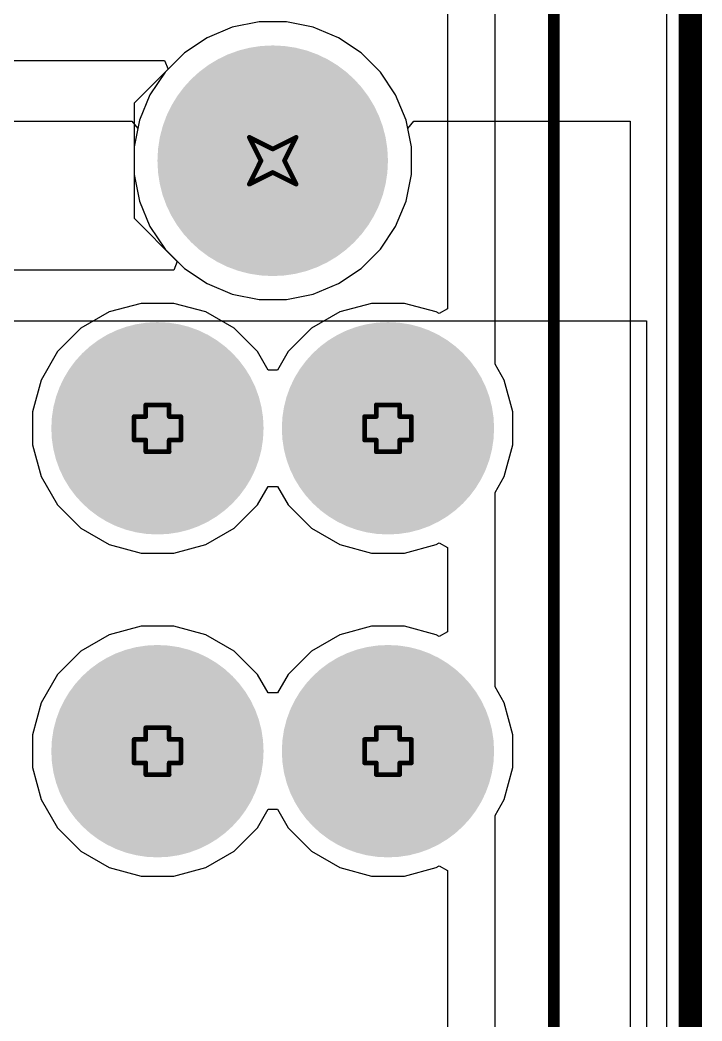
# Model space of a CAD drawing. Header units: inches. Extents: x -4 to 5258, y -4 to 5281.
# Drawn here: x 138.72 to 146.12, y 41.61 to 52.46 of the extents above; entities that cross this region are included whole.
import ezdxf

# ---------------------------------------------------------------- set-up
doc = ezdxf.new("R2010")
doc.units = ezdxf.units.IN
for name, color, linetype in [('Board Outline', 216, 'Continuous'), ('Bottom Layer', 5, 'Continuous'), ('Bottom Solder', 6, 'Continuous'), ('Drill Drawing', 1, 'Continuous'), ('Layer 1', 16, 'Continuous'), ('Layer 2', 76, 'Continuous'), ('Multi-Layer', 9, 'Continuous'), ('Pad Holes', 156, 'Continuous'), ('Top Layer', 1, 'Continuous'), ('Top Overlay', 2, 'Continuous'), ('Top Solder', 216, 'Continuous')]:
    doc.layers.add(name, color=color, linetype=linetype)

# ---------------------------------------------------------------- blocks, each defined once
blk = doc.blocks.new('178_6165_0002_217')
at = {"layer": 'Bottom Layer'}
h = blk.add_hatch(color=5, dxfattribs=at)
edge = h.paths.add_edge_path()
edge.add_arc((2.9, 1.25), 1.1, 0, 360)
h = blk.add_hatch(color=5, dxfattribs=at)
edge = h.paths.add_edge_path()
edge.add_arc((6.4, 1.25), 1.1, 0, 360)
h = blk.add_hatch(color=5, dxfattribs=at)
edge = h.paths.add_edge_path()
edge.add_arc((2.9, -1.25), 1.1, 0, 360)
h = blk.add_hatch(color=5, dxfattribs=at)
edge = h.paths.add_edge_path()
edge.add_arc((6.4, -1.25), 1.1, 0, 360)
at = {"layer": 'Bottom Solder'}
h = blk.add_hatch(color=6, dxfattribs=at)
edge = h.paths.add_edge_path()
edge.add_arc((2.9, 1.25), 1.151, 0, 360)
h = blk.add_hatch(color=6, dxfattribs=at)
edge = h.paths.add_edge_path()
edge.add_arc((6.4, 1.25), 1.151, 0, 360)
h = blk.add_hatch(color=6, dxfattribs=at)
edge = h.paths.add_edge_path()
edge.add_arc((0, 0), 0.102, 0, 360)
h = blk.add_hatch(color=6, dxfattribs=at)
edge = h.paths.add_edge_path()
edge.add_arc((2.9, -1.25), 1.151, 0, 360)
h = blk.add_hatch(color=6, dxfattribs=at)
edge = h.paths.add_edge_path()
edge.add_arc((6.4, -1.25), 1.151, 0, 360)
at = {"layer": 'Layer 1'}
h = blk.add_hatch(color=16, dxfattribs=at)
edge = h.paths.add_edge_path()
edge.add_arc((2.9, 1.25), 1.1, 0, 360)
h = blk.add_hatch(color=16, dxfattribs=at)
edge = h.paths.add_edge_path()
edge.add_arc((6.4, 1.25), 1.1, 0, 360)
h = blk.add_hatch(color=16, dxfattribs=at)
edge = h.paths.add_edge_path()
edge.add_arc((2.9, -1.25), 1.1, 0, 360)
h = blk.add_hatch(color=16, dxfattribs=at)
edge = h.paths.add_edge_path()
edge.add_arc((6.4, -1.25), 1.1, 0, 360)
at = {"layer": 'Layer 2'}
h = blk.add_hatch(color=76, dxfattribs=at)
edge = h.paths.add_edge_path()
edge.add_arc((2.9, 1.25), 1.1, 0, 360)
h = blk.add_hatch(color=76, dxfattribs=at)
edge = h.paths.add_edge_path()
edge.add_arc((6.4, 1.25), 1.1, 0, 360)
h = blk.add_hatch(color=76, dxfattribs=at)
edge = h.paths.add_edge_path()
edge.add_arc((2.9, -1.25), 1.1, 0, 360)
h = blk.add_hatch(color=76, dxfattribs=at)
edge = h.paths.add_edge_path()
edge.add_arc((6.4, -1.25), 1.1, 0, 360)
at = {"layer": 'Multi-Layer'}
h = blk.add_hatch(color=9, dxfattribs=at)
edge = h.paths.add_edge_path()
edge.add_arc((2.9, 1.25), 1.1, 0, 360)
h = blk.add_hatch(color=9, dxfattribs=at)
edge = h.paths.add_edge_path()
edge.add_arc((6.4, 1.25), 1.1, 0, 360)
h = blk.add_hatch(color=9, dxfattribs=at)
edge = h.paths.add_edge_path()
edge.add_arc((2.9, -1.25), 1.1, 0, 360)
h = blk.add_hatch(color=9, dxfattribs=at)
edge = h.paths.add_edge_path()
edge.add_arc((6.4, -1.25), 1.1, 0, 360)
at = {"layer": 'Pad Holes'}
h = blk.add_hatch(color=7, dxfattribs=at)
edge = h.paths.add_edge_path()
edge.add_arc((2.9, 1.25), 0.75, 0, 360)
h = blk.add_hatch(color=7, dxfattribs=at)
edge = h.paths.add_edge_path()
edge.add_arc((6.4, 1.25), 0.75, 0, 360)
h = blk.add_hatch(color=7, dxfattribs=at)
edge = h.paths.add_edge_path()
edge.add_arc((0, 0), 1.25, 0, 360)
h = blk.add_hatch(color=7, dxfattribs=at)
edge = h.paths.add_edge_path()
edge.add_arc((2.9, -1.25), 0.75, 0, 360)
h = blk.add_hatch(color=7, dxfattribs=at)
edge = h.paths.add_edge_path()
edge.add_arc((6.4, -1.25), 0.75, 0, 360)
at = {"layer": 'Top Layer'}
h = blk.add_hatch(color=1, dxfattribs=at)
edge = h.paths.add_edge_path()
edge.add_arc((2.9, 1.25), 1.1, 0, 360)
h = blk.add_hatch(color=1, dxfattribs=at)
edge = h.paths.add_edge_path()
edge.add_arc((6.4, 1.25), 1.1, 0, 360)
h = blk.add_hatch(color=1, dxfattribs=at)
edge = h.paths.add_edge_path()
edge.add_arc((2.9, -1.25), 1.1, 0, 360)
h = blk.add_hatch(color=1, dxfattribs=at)
edge = h.paths.add_edge_path()
edge.add_arc((6.4, -1.25), 1.1, 0, 360)
at = {"layer": 'Top Solder'}
h = blk.add_hatch(color=216, dxfattribs=at)
edge = h.paths.add_edge_path()
edge.add_arc((2.9, 1.25), 1.151, 0, 360)
h = blk.add_hatch(color=216, dxfattribs=at)
edge = h.paths.add_edge_path()
edge.add_arc((6.4, 1.25), 1.151, 0, 360)
h = blk.add_hatch(color=216, dxfattribs=at)
edge = h.paths.add_edge_path()
edge.add_arc((0, 0), 0.102, 0, 360)
h = blk.add_hatch(color=216, dxfattribs=at)
edge = h.paths.add_edge_path()
edge.add_arc((2.9, -1.25), 1.151, 0, 360)
h = blk.add_hatch(color=216, dxfattribs=at)
edge = h.paths.add_edge_path()
edge.add_arc((6.4, -1.25), 1.151, 0, 360)
at = {"layer": 'Top Overlay'}
blk.add_lwpolyline([(10.033, 3.048, 0.127, 0.127, 0), (-10.033, 3.048, 0.127, 0.127, 0)], format="xyseb", dxfattribs=at)

msp = doc.modelspace()

# ---------------------------------------------------------------- linework, layer by layer
at = {"layer": 'Board Outline'}
msp.add_lwpolyline([(145.991, -3.991, 0.254, 0.254, 0), (145.991, 106.009, 0.254, 0.254, 0)], format="xyseb", dxfattribs=at)
at = {"layer": 'Bottom Layer'}
for p, q in [((109.709, 51.36), (139.934, 51.36)), ((139.934, 51.36), (139.999, 51.282)), ((142.926, 51.282), (142.991, 51.36)), ((142.991, 51.36), (145.34, 51.36)), ((145.34, 51.36), (145.34, 3.655)), ((139.999, 51.282), (139.958, 51.08)), ((142.966, 51.08), (142.926, 51.282)), ((139.958, 51.08), (139.958, 50.783)), ((142.966, 50.783), (142.966, 51.08)), ((139.958, 50.783), (140.016, 50.493)), ((142.909, 50.493), (142.966, 50.783)), ((140.016, 50.493), (140.13, 50.219)), ((142.795, 50.219), (142.909, 50.493)), ((140.13, 50.219), (140.294, 49.973)), ((142.631, 49.973), (142.795, 50.219)), ((140.294, 49.973), (140.504, 49.763)), ((142.421, 49.763), (142.631, 49.973)), ((140.504, 49.763), (140.75, 49.599)), ((142.175, 49.599), (142.421, 49.763)), ((140.75, 49.599), (141.024, 49.485)), ((141.901, 49.485), (142.175, 49.599)), ((141.024, 49.485), (141.314, 49.427)), ((141.611, 49.427), (141.901, 49.485)), ((141.314, 49.427), (141.611, 49.427))]:
    msp.add_line(p, q, dxfattribs=at)
at = {"layer": 'Drill Drawing'}
for points in [[(141.208, 51.185, 0.0508, 0.0508, 0), (141.462, 51.058, 0.0508, 0.0508, 0)], [(141.208, 51.185, 0.0508, 0.0508, 0), (141.335, 50.931, 0.0508, 0.0508, 0)], [(141.462, 51.058, 0.0508, 0.0508, 0), (141.716, 51.185, 0.0508, 0.0508, 0)], [(141.589, 50.931, 0.0508, 0.0508, 0), (141.716, 51.185, 0.0508, 0.0508, 0)], [(141.208, 50.677, 0.0508, 0.0508, 0), (141.335, 50.931, 0.0508, 0.0508, 0)], [(141.589, 50.931, 0.0508, 0.0508, 0), (141.716, 50.677, 0.0508, 0.0508, 0)], [(141.208, 50.677, 0.0508, 0.0508, 0), (141.462, 50.804, 0.0508, 0.0508, 0)], [(141.462, 50.804, 0.0508, 0.0508, 0), (141.716, 50.677, 0.0508, 0.0508, 0)], [(140.085, 48.158, 0.0508, 0.0508, 0), (140.085, 48.285, 0.0508, 0.0508, 0)], [(140.085, 48.285, 0.0508, 0.0508, 0), (140.339, 48.285, 0.0508, 0.0508, 0)], [(140.339, 48.158, 0.0508, 0.0508, 0), (140.339, 48.285, 0.0508, 0.0508, 0)], [(142.585, 48.158, 0.0508, 0.0508, 0), (142.585, 48.285, 0.0508, 0.0508, 0)], [(142.585, 48.285, 0.0508, 0.0508, 0), (142.839, 48.285, 0.0508, 0.0508, 0)], [(142.839, 48.158, 0.0508, 0.0508, 0), (142.839, 48.285, 0.0508, 0.0508, 0)], [(139.958, 47.904, 0.0508, 0.0508, 0), (139.958, 48.158, 0.0508, 0.0508, 0)], [(139.958, 48.158, 0.0508, 0.0508, 0), (140.085, 48.158, 0.0508, 0.0508, 0)], [(140.339, 48.158, 0.0508, 0.0508, 0), (140.466, 48.158, 0.0508, 0.0508, 0)], [(140.466, 47.904, 0.0508, 0.0508, 0), (140.466, 48.158, 0.0508, 0.0508, 0)], [(142.458, 47.904, 0.0508, 0.0508, 0), (142.458, 48.158, 0.0508, 0.0508, 0)], [(142.458, 48.158, 0.0508, 0.0508, 0), (142.585, 48.158, 0.0508, 0.0508, 0)], [(142.839, 48.158, 0.0508, 0.0508, 0), (142.966, 48.158, 0.0508, 0.0508, 0)], [(142.966, 47.904, 0.0508, 0.0508, 0), (142.966, 48.158, 0.0508, 0.0508, 0)], [(139.958, 47.904, 0.0508, 0.0508, 0), (140.085, 47.904, 0.0508, 0.0508, 0)], [(140.085, 47.777, 0.0508, 0.0508, 0), (140.085, 47.904, 0.0508, 0.0508, 0)], [(140.339, 47.904, 0.0508, 0.0508, 0), (140.466, 47.904, 0.0508, 0.0508, 0)], [(140.339, 47.777, 0.0508, 0.0508, 0), (140.339, 47.904, 0.0508, 0.0508, 0)], [(142.458, 47.904, 0.0508, 0.0508, 0), (142.585, 47.904, 0.0508, 0.0508, 0)], [(142.585, 47.777, 0.0508, 0.0508, 0), (142.585, 47.904, 0.0508, 0.0508, 0)], [(142.839, 47.904, 0.0508, 0.0508, 0), (142.966, 47.904, 0.0508, 0.0508, 0)], [(142.839, 47.777, 0.0508, 0.0508, 0), (142.839, 47.904, 0.0508, 0.0508, 0)], [(140.085, 47.777, 0.0508, 0.0508, 0), (140.339, 47.777, 0.0508, 0.0508, 0)], [(142.585, 47.777, 0.0508, 0.0508, 0), (142.839, 47.777, 0.0508, 0.0508, 0)], [(140.085, 44.658, 0.0508, 0.0508, 0), (140.085, 44.785, 0.0508, 0.0508, 0)], [(140.085, 44.785, 0.0508, 0.0508, 0), (140.339, 44.785, 0.0508, 0.0508, 0)], [(140.339, 44.658, 0.0508, 0.0508, 0), (140.339, 44.785, 0.0508, 0.0508, 0)], [(142.585, 44.658, 0.0508, 0.0508, 0), (142.585, 44.785, 0.0508, 0.0508, 0)], [(142.585, 44.785, 0.0508, 0.0508, 0), (142.839, 44.785, 0.0508, 0.0508, 0)], [(142.839, 44.658, 0.0508, 0.0508, 0), (142.839, 44.785, 0.0508, 0.0508, 0)], [(139.958, 44.404, 0.0508, 0.0508, 0), (139.958, 44.658, 0.0508, 0.0508, 0)], [(139.958, 44.658, 0.0508, 0.0508, 0), (140.085, 44.658, 0.0508, 0.0508, 0)], [(140.339, 44.658, 0.0508, 0.0508, 0), (140.466, 44.658, 0.0508, 0.0508, 0)], [(140.466, 44.404, 0.0508, 0.0508, 0), (140.466, 44.658, 0.0508, 0.0508, 0)], [(142.458, 44.404, 0.0508, 0.0508, 0), (142.458, 44.658, 0.0508, 0.0508, 0)], [(142.458, 44.658, 0.0508, 0.0508, 0), (142.585, 44.658, 0.0508, 0.0508, 0)], [(142.839, 44.658, 0.0508, 0.0508, 0), (142.966, 44.658, 0.0508, 0.0508, 0)], [(142.966, 44.404, 0.0508, 0.0508, 0), (142.966, 44.658, 0.0508, 0.0508, 0)], [(139.958, 44.404, 0.0508, 0.0508, 0), (140.085, 44.404, 0.0508, 0.0508, 0)], [(140.085, 44.277, 0.0508, 0.0508, 0), (140.085, 44.404, 0.0508, 0.0508, 0)], [(140.339, 44.404, 0.0508, 0.0508, 0), (140.466, 44.404, 0.0508, 0.0508, 0)], [(140.339, 44.277, 0.0508, 0.0508, 0), (140.339, 44.404, 0.0508, 0.0508, 0)], [(142.458, 44.404, 0.0508, 0.0508, 0), (142.585, 44.404, 0.0508, 0.0508, 0)], [(142.585, 44.277, 0.0508, 0.0508, 0), (142.585, 44.404, 0.0508, 0.0508, 0)], [(142.839, 44.404, 0.0508, 0.0508, 0), (142.966, 44.404, 0.0508, 0.0508, 0)], [(142.839, 44.277, 0.0508, 0.0508, 0), (142.839, 44.404, 0.0508, 0.0508, 0)], [(140.085, 44.277, 0.0508, 0.0508, 0), (140.339, 44.277, 0.0508, 0.0508, 0)], [(142.585, 44.277, 0.0508, 0.0508, 0), (142.839, 44.277, 0.0508, 0.0508, 0)]]:
    msp.add_lwpolyline(points, format="xyseb", dxfattribs=at)
for points in [[(141.196, 51.185, 0.0254, 0.0254, 1), (141.221, 51.185, 0.0254, 0.0254, 1)], [(141.196, 51.185, 0.0254, 0.0254, 1), (141.221, 51.185, 0.0254, 0.0254, 1)], [(141.704, 51.185, 0.0254, 0.0254, 1), (141.729, 51.185, 0.0254, 0.0254, 1)], [(141.704, 51.185, 0.0254, 0.0254, 1), (141.729, 51.185, 0.0254, 0.0254, 1)], [(141.45, 51.058, 0.0254, 0.0254, 1), (141.475, 51.058, 0.0254, 0.0254, 1)], [(141.45, 51.058, 0.0254, 0.0254, 1), (141.475, 51.058, 0.0254, 0.0254, 1)], [(141.323, 50.931, 0.0254, 0.0254, 1), (141.348, 50.931, 0.0254, 0.0254, 1)], [(141.323, 50.931, 0.0254, 0.0254, 1), (141.348, 50.931, 0.0254, 0.0254, 1)], [(141.577, 50.931, 0.0254, 0.0254, 1), (141.602, 50.931, 0.0254, 0.0254, 1)], [(141.577, 50.931, 0.0254, 0.0254, 1), (141.602, 50.931, 0.0254, 0.0254, 1)], [(141.45, 50.804, 0.0254, 0.0254, 1), (141.475, 50.804, 0.0254, 0.0254, 1)], [(141.45, 50.804, 0.0254, 0.0254, 1), (141.475, 50.804, 0.0254, 0.0254, 1)], [(141.196, 50.677, 0.0254, 0.0254, 1), (141.221, 50.677, 0.0254, 0.0254, 1)], [(141.196, 50.677, 0.0254, 0.0254, 1), (141.221, 50.677, 0.0254, 0.0254, 1)], [(141.704, 50.677, 0.0254, 0.0254, 1), (141.729, 50.677, 0.0254, 0.0254, 1)], [(141.704, 50.677, 0.0254, 0.0254, 1), (141.729, 50.677, 0.0254, 0.0254, 1)], [(140.073, 48.285, 0.0254, 0.0254, 1), (140.098, 48.285, 0.0254, 0.0254, 1)], [(140.073, 48.285, 0.0254, 0.0254, 1), (140.098, 48.285, 0.0254, 0.0254, 1)], [(140.327, 48.285, 0.0254, 0.0254, 1), (140.352, 48.285, 0.0254, 0.0254, 1)], [(140.327, 48.285, 0.0254, 0.0254, 1), (140.352, 48.285, 0.0254, 0.0254, 1)], [(142.573, 48.285, 0.0254, 0.0254, 1), (142.598, 48.285, 0.0254, 0.0254, 1)], [(142.573, 48.285, 0.0254, 0.0254, 1), (142.598, 48.285, 0.0254, 0.0254, 1)], [(142.827, 48.285, 0.0254, 0.0254, 1), (142.852, 48.285, 0.0254, 0.0254, 1)], [(142.827, 48.285, 0.0254, 0.0254, 1), (142.852, 48.285, 0.0254, 0.0254, 1)], [(139.946, 48.158, 0.0254, 0.0254, 1), (139.971, 48.158, 0.0254, 0.0254, 1)], [(139.946, 48.158, 0.0254, 0.0254, 1), (139.971, 48.158, 0.0254, 0.0254, 1)], [(140.073, 48.158, 0.0254, 0.0254, 1), (140.098, 48.158, 0.0254, 0.0254, 1)], [(140.073, 48.158, 0.0254, 0.0254, 1), (140.098, 48.158, 0.0254, 0.0254, 1)], [(140.327, 48.158, 0.0254, 0.0254, 1), (140.352, 48.158, 0.0254, 0.0254, 1)], [(140.327, 48.158, 0.0254, 0.0254, 1), (140.352, 48.158, 0.0254, 0.0254, 1)], [(140.454, 48.158, 0.0254, 0.0254, 1), (140.479, 48.158, 0.0254, 0.0254, 1)], [(140.454, 48.158, 0.0254, 0.0254, 1), (140.479, 48.158, 0.0254, 0.0254, 1)], [(142.446, 48.158, 0.0254, 0.0254, 1), (142.471, 48.158, 0.0254, 0.0254, 1)], [(142.446, 48.158, 0.0254, 0.0254, 1), (142.471, 48.158, 0.0254, 0.0254, 1)], [(142.573, 48.158, 0.0254, 0.0254, 1), (142.598, 48.158, 0.0254, 0.0254, 1)], [(142.573, 48.158, 0.0254, 0.0254, 1), (142.598, 48.158, 0.0254, 0.0254, 1)], [(142.827, 48.158, 0.0254, 0.0254, 1), (142.852, 48.158, 0.0254, 0.0254, 1)], [(142.827, 48.158, 0.0254, 0.0254, 1), (142.852, 48.158, 0.0254, 0.0254, 1)], [(142.954, 48.158, 0.0254, 0.0254, 1), (142.979, 48.158, 0.0254, 0.0254, 1)], [(142.954, 48.158, 0.0254, 0.0254, 1), (142.979, 48.158, 0.0254, 0.0254, 1)], [(139.946, 47.904, 0.0254, 0.0254, 1), (139.971, 47.904, 0.0254, 0.0254, 1)], [(139.946, 47.904, 0.0254, 0.0254, 1), (139.971, 47.904, 0.0254, 0.0254, 1)], [(140.073, 47.904, 0.0254, 0.0254, 1), (140.098, 47.904, 0.0254, 0.0254, 1)], [(140.073, 47.904, 0.0254, 0.0254, 1), (140.098, 47.904, 0.0254, 0.0254, 1)], [(140.327, 47.904, 0.0254, 0.0254, 1), (140.352, 47.904, 0.0254, 0.0254, 1)], [(140.327, 47.904, 0.0254, 0.0254, 1), (140.352, 47.904, 0.0254, 0.0254, 1)], [(140.454, 47.904, 0.0254, 0.0254, 1), (140.479, 47.904, 0.0254, 0.0254, 1)], [(140.454, 47.904, 0.0254, 0.0254, 1), (140.479, 47.904, 0.0254, 0.0254, 1)], [(142.446, 47.904, 0.0254, 0.0254, 1), (142.471, 47.904, 0.0254, 0.0254, 1)], [(142.446, 47.904, 0.0254, 0.0254, 1), (142.471, 47.904, 0.0254, 0.0254, 1)], [(142.573, 47.904, 0.0254, 0.0254, 1), (142.598, 47.904, 0.0254, 0.0254, 1)], [(142.573, 47.904, 0.0254, 0.0254, 1), (142.598, 47.904, 0.0254, 0.0254, 1)], [(142.827, 47.904, 0.0254, 0.0254, 1), (142.852, 47.904, 0.0254, 0.0254, 1)], [(142.827, 47.904, 0.0254, 0.0254, 1), (142.852, 47.904, 0.0254, 0.0254, 1)], [(142.954, 47.904, 0.0254, 0.0254, 1), (142.979, 47.904, 0.0254, 0.0254, 1)], [(142.954, 47.904, 0.0254, 0.0254, 1), (142.979, 47.904, 0.0254, 0.0254, 1)], [(140.073, 47.777, 0.0254, 0.0254, 1), (140.098, 47.777, 0.0254, 0.0254, 1)], [(140.073, 47.777, 0.0254, 0.0254, 1), (140.098, 47.777, 0.0254, 0.0254, 1)], [(140.327, 47.777, 0.0254, 0.0254, 1), (140.352, 47.777, 0.0254, 0.0254, 1)], [(140.327, 47.777, 0.0254, 0.0254, 1), (140.352, 47.777, 0.0254, 0.0254, 1)], [(142.573, 47.777, 0.0254, 0.0254, 1), (142.598, 47.777, 0.0254, 0.0254, 1)], [(142.573, 47.777, 0.0254, 0.0254, 1), (142.598, 47.777, 0.0254, 0.0254, 1)], [(142.827, 47.777, 0.0254, 0.0254, 1), (142.852, 47.777, 0.0254, 0.0254, 1)], [(142.827, 47.777, 0.0254, 0.0254, 1), (142.852, 47.777, 0.0254, 0.0254, 1)], [(140.073, 44.785, 0.0254, 0.0254, 1), (140.098, 44.785, 0.0254, 0.0254, 1)], [(140.073, 44.785, 0.0254, 0.0254, 1), (140.098, 44.785, 0.0254, 0.0254, 1)], [(140.327, 44.785, 0.0254, 0.0254, 1), (140.352, 44.785, 0.0254, 0.0254, 1)], [(140.327, 44.785, 0.0254, 0.0254, 1), (140.352, 44.785, 0.0254, 0.0254, 1)], [(142.573, 44.785, 0.0254, 0.0254, 1), (142.598, 44.785, 0.0254, 0.0254, 1)], [(142.573, 44.785, 0.0254, 0.0254, 1), (142.598, 44.785, 0.0254, 0.0254, 1)], [(142.827, 44.785, 0.0254, 0.0254, 1), (142.852, 44.785, 0.0254, 0.0254, 1)], [(142.827, 44.785, 0.0254, 0.0254, 1), (142.852, 44.785, 0.0254, 0.0254, 1)], [(139.946, 44.658, 0.0254, 0.0254, 1), (139.971, 44.658, 0.0254, 0.0254, 1)], [(139.946, 44.658, 0.0254, 0.0254, 1), (139.971, 44.658, 0.0254, 0.0254, 1)], [(140.073, 44.658, 0.0254, 0.0254, 1), (140.098, 44.658, 0.0254, 0.0254, 1)], [(140.073, 44.658, 0.0254, 0.0254, 1), (140.098, 44.658, 0.0254, 0.0254, 1)], [(140.327, 44.658, 0.0254, 0.0254, 1), (140.352, 44.658, 0.0254, 0.0254, 1)], [(140.327, 44.658, 0.0254, 0.0254, 1), (140.352, 44.658, 0.0254, 0.0254, 1)], [(140.454, 44.658, 0.0254, 0.0254, 1), (140.479, 44.658, 0.0254, 0.0254, 1)], [(140.454, 44.658, 0.0254, 0.0254, 1), (140.479, 44.658, 0.0254, 0.0254, 1)], [(142.446, 44.658, 0.0254, 0.0254, 1), (142.471, 44.658, 0.0254, 0.0254, 1)], [(142.446, 44.658, 0.0254, 0.0254, 1), (142.471, 44.658, 0.0254, 0.0254, 1)], [(142.573, 44.658, 0.0254, 0.0254, 1), (142.598, 44.658, 0.0254, 0.0254, 1)], [(142.573, 44.658, 0.0254, 0.0254, 1), (142.598, 44.658, 0.0254, 0.0254, 1)], [(142.827, 44.658, 0.0254, 0.0254, 1), (142.852, 44.658, 0.0254, 0.0254, 1)], [(142.827, 44.658, 0.0254, 0.0254, 1), (142.852, 44.658, 0.0254, 0.0254, 1)], [(142.954, 44.658, 0.0254, 0.0254, 1), (142.979, 44.658, 0.0254, 0.0254, 1)], [(142.954, 44.658, 0.0254, 0.0254, 1), (142.979, 44.658, 0.0254, 0.0254, 1)], [(139.946, 44.404, 0.0254, 0.0254, 1), (139.971, 44.404, 0.0254, 0.0254, 1)], [(139.946, 44.404, 0.0254, 0.0254, 1), (139.971, 44.404, 0.0254, 0.0254, 1)], [(140.073, 44.404, 0.0254, 0.0254, 1), (140.098, 44.404, 0.0254, 0.0254, 1)], [(140.073, 44.404, 0.0254, 0.0254, 1), (140.098, 44.404, 0.0254, 0.0254, 1)], [(140.327, 44.404, 0.0254, 0.0254, 1), (140.352, 44.404, 0.0254, 0.0254, 1)], [(140.327, 44.404, 0.0254, 0.0254, 1), (140.352, 44.404, 0.0254, 0.0254, 1)], [(140.454, 44.404, 0.0254, 0.0254, 1), (140.479, 44.404, 0.0254, 0.0254, 1)], [(140.454, 44.404, 0.0254, 0.0254, 1), (140.479, 44.404, 0.0254, 0.0254, 1)], [(142.446, 44.404, 0.0254, 0.0254, 1), (142.471, 44.404, 0.0254, 0.0254, 1)], [(142.446, 44.404, 0.0254, 0.0254, 1), (142.471, 44.404, 0.0254, 0.0254, 1)], [(142.573, 44.404, 0.0254, 0.0254, 1), (142.598, 44.404, 0.0254, 0.0254, 1)], [(142.573, 44.404, 0.0254, 0.0254, 1), (142.598, 44.404, 0.0254, 0.0254, 1)], [(142.827, 44.404, 0.0254, 0.0254, 1), (142.852, 44.404, 0.0254, 0.0254, 1)], [(142.827, 44.404, 0.0254, 0.0254, 1), (142.852, 44.404, 0.0254, 0.0254, 1)], [(142.954, 44.404, 0.0254, 0.0254, 1), (142.979, 44.404, 0.0254, 0.0254, 1)], [(142.954, 44.404, 0.0254, 0.0254, 1), (142.979, 44.404, 0.0254, 0.0254, 1)], [(140.073, 44.277, 0.0254, 0.0254, 1), (140.098, 44.277, 0.0254, 0.0254, 1)], [(140.073, 44.277, 0.0254, 0.0254, 1), (140.098, 44.277, 0.0254, 0.0254, 1)], [(140.327, 44.277, 0.0254, 0.0254, 1), (140.352, 44.277, 0.0254, 0.0254, 1)], [(140.327, 44.277, 0.0254, 0.0254, 1), (140.352, 44.277, 0.0254, 0.0254, 1)], [(142.573, 44.277, 0.0254, 0.0254, 1), (142.598, 44.277, 0.0254, 0.0254, 1)], [(142.573, 44.277, 0.0254, 0.0254, 1), (142.598, 44.277, 0.0254, 0.0254, 1)], [(142.827, 44.277, 0.0254, 0.0254, 1), (142.852, 44.277, 0.0254, 0.0254, 1)], [(142.827, 44.277, 0.0254, 0.0254, 1), (142.852, 44.277, 0.0254, 0.0254, 1)]]:
    msp.add_lwpolyline(points, format="xyseb", close=True, dxfattribs=at)
at = {"layer": 'Layer 1'}
for p, q in [((145.732, 105.75), (145.732, -3.732)), ((143.874, 48.727), (143.874, 53.135)), ((143.356, 52.538), (143.356, 49.325)), ((141.314, 52.435), (141.024, 52.378)), ((141.611, 52.435), (141.314, 52.435)), ((141.901, 52.378), (141.611, 52.435)), ((141.024, 52.378), (140.75, 52.264)), ((142.175, 52.264), (141.901, 52.378)), ((140.75, 52.264), (140.504, 52.1)), ((142.421, 52.1), (142.175, 52.264)), ((140.504, 52.1), (140.294, 51.89)), ((142.631, 51.89), (142.421, 52.1)), ((140.294, 51.89), (140.13, 51.644)), ((142.795, 51.644), (142.631, 51.89)), ((140.13, 51.644), (140.016, 51.37)), ((142.909, 51.37), (142.795, 51.644)), ((140.016, 51.37), (139.958, 51.08)), ((142.966, 51.08), (142.909, 51.37)), ((139.958, 51.08), (139.958, 50.783)), ((142.966, 50.783), (142.966, 51.08)), ((139.958, 50.783), (140.016, 50.493)), ((142.909, 50.493), (142.966, 50.783)), ((140.016, 50.493), (140.13, 50.219)), ((142.795, 50.219), (142.909, 50.493)), ((140.13, 50.219), (140.294, 49.973)), ((142.631, 49.973), (142.795, 50.219)), ((140.294, 49.973), (140.504, 49.763)), ((142.421, 49.763), (142.631, 49.973)), ((140.504, 49.763), (140.75, 49.599)), ((142.175, 49.599), (142.421, 49.763)), ((140.75, 49.599), (141.024, 49.485)), ((141.901, 49.485), (142.175, 49.599)), ((141.024, 49.485), (141.314, 49.427)), ((141.611, 49.427), (141.901, 49.485)), ((140.034, 49.385), (139.69, 49.293)), ((140.39, 49.385), (140.034, 49.385)), ((140.735, 49.293), (140.39, 49.385)), ((141.314, 49.427), (141.611, 49.427)), ((142.534, 49.385), (142.19, 49.293)), ((142.891, 49.385), (142.534, 49.385)), ((143.235, 49.293), (142.891, 49.385)), ((139.69, 49.293), (139.381, 49.115)), ((141.044, 49.115), (140.735, 49.293)), ((142.19, 49.293), (141.881, 49.115)), ((143.268, 49.274), (143.235, 49.293)), ((143.356, 49.325), (143.268, 49.274)), ((139.381, 49.115), (139.129, 48.863)), ((141.296, 48.863), (141.044, 49.115)), ((141.881, 49.115), (141.629, 48.863)), ((139.129, 48.863), (138.95, 48.554)), ((141.411, 48.662), (141.296, 48.863)), ((141.629, 48.863), (141.513, 48.662)), ((143.974, 48.554), (143.874, 48.727)), ((141.513, 48.662), (141.411, 48.662)), ((138.95, 48.554), (138.858, 48.21)), ((144.066, 48.21), (143.974, 48.554)), ((138.858, 48.21), (138.858, 47.853)), ((144.066, 47.853), (144.066, 48.21)), ((138.858, 47.853), (138.95, 47.509)), ((143.974, 47.509), (144.066, 47.853)), ((138.95, 47.509), (139.129, 47.2)), ((143.874, 47.336), (143.974, 47.509)), ((141.296, 47.2), (141.411, 47.401)), ((141.411, 47.401), (141.513, 47.401)), ((141.513, 47.401), (141.629, 47.2)), ((143.874, 45.227), (143.874, 47.336)), ((139.129, 47.2), (139.381, 46.948)), ((141.044, 46.948), (141.296, 47.2)), ((141.629, 47.2), (141.881, 46.948)), ((139.381, 46.948), (139.69, 46.77)), ((140.735, 46.77), (141.044, 46.948)), ((141.881, 46.948), (142.19, 46.77)), ((139.69, 46.77), (140.034, 46.677)), ((140.39, 46.677), (140.735, 46.77)), ((142.19, 46.77), (142.534, 46.677)), ((142.891, 46.677), (143.235, 46.77)), ((143.235, 46.77), (143.268, 46.789)), ((143.268, 46.789), (143.356, 46.738)), ((140.034, 46.677), (140.39, 46.677)), ((142.534, 46.677), (142.891, 46.677)), ((143.356, 46.738), (143.356, 45.825)), ((139.69, 45.793), (139.381, 45.615)), ((140.034, 45.885), (139.69, 45.793)), ((140.39, 45.885), (140.034, 45.885)), ((140.735, 45.793), (140.39, 45.885)), ((141.044, 45.615), (140.735, 45.793)), ((142.19, 45.793), (141.881, 45.615)), ((142.534, 45.885), (142.19, 45.793)), ((142.891, 45.885), (142.534, 45.885)), ((143.235, 45.793), (142.891, 45.885)), ((143.268, 45.774), (143.235, 45.793)), ((143.356, 45.825), (143.268, 45.774)), ((139.381, 45.615), (139.129, 45.363)), ((141.296, 45.363), (141.044, 45.615)), ((141.881, 45.615), (141.629, 45.363)), ((139.129, 45.363), (138.95, 45.054)), ((141.411, 45.162), (141.296, 45.363)), ((141.629, 45.363), (141.513, 45.162)), ((141.513, 45.162), (141.411, 45.162)), ((143.974, 45.054), (143.874, 45.227)), ((138.95, 45.054), (138.858, 44.71)), ((144.066, 44.71), (143.974, 45.054)), ((138.858, 44.71), (138.858, 44.353)), ((144.066, 44.353), (144.066, 44.71)), ((138.858, 44.353), (138.95, 44.009)), ((143.974, 44.009), (144.066, 44.353)), ((138.95, 44.009), (139.129, 43.7)), ((143.874, 43.835), (143.974, 44.009)), ((141.296, 43.7), (141.411, 43.901)), ((141.411, 43.901), (141.513, 43.901)), ((141.513, 43.901), (141.629, 43.7)), ((143.874, -3.732), (143.874, 43.835)), ((139.129, 43.7), (139.381, 43.448)), ((141.044, 43.448), (141.296, 43.7)), ((141.629, 43.7), (141.881, 43.448)), ((139.381, 43.448), (139.69, 43.27)), ((140.735, 43.27), (141.044, 43.448)), ((141.881, 43.448), (142.19, 43.27)), ((139.69, 43.27), (140.034, 43.177)), ((140.39, 43.177), (140.735, 43.27)), ((142.19, 43.27), (142.534, 43.177)), ((142.891, 43.177), (143.235, 43.27)), ((143.235, 43.27), (143.268, 43.289)), ((143.268, 43.289), (143.356, 43.238)), ((143.356, 43.238), (143.356, 5.526)), ((140.034, 43.177), (140.39, 43.177)), ((142.534, 43.177), (142.891, 43.177))]:
    msp.add_line(p, q, dxfattribs=at)
at = {"layer": 'Top Layer'}
for p, q in [((122.967, 52.018), (140.289, 52.018)), ((140.289, 52.018), (140.328, 51.924)), ((140.328, 51.924), (139.958, 51.554)), ((139.958, 51.554), (139.958, 50.308)), ((139.958, 50.308), (140.427, 49.84)), ((140.427, 49.84), (140.388, 49.746)), ((140.388, 49.746), (137.447, 49.746)), ((137.447, 49.196), (145.515, 49.196)), ((145.515, 49.196), (145.515, 32.504))]:
    msp.add_line(p, q, dxfattribs=at)

# ---------------------------------------------------------------- block references
at = {"rotation": 270}
msp.add_blockref('178_6165_0002_217', (141.462, 50.931), dxfattribs=at)

doc.saveas('drawing.dxf')
